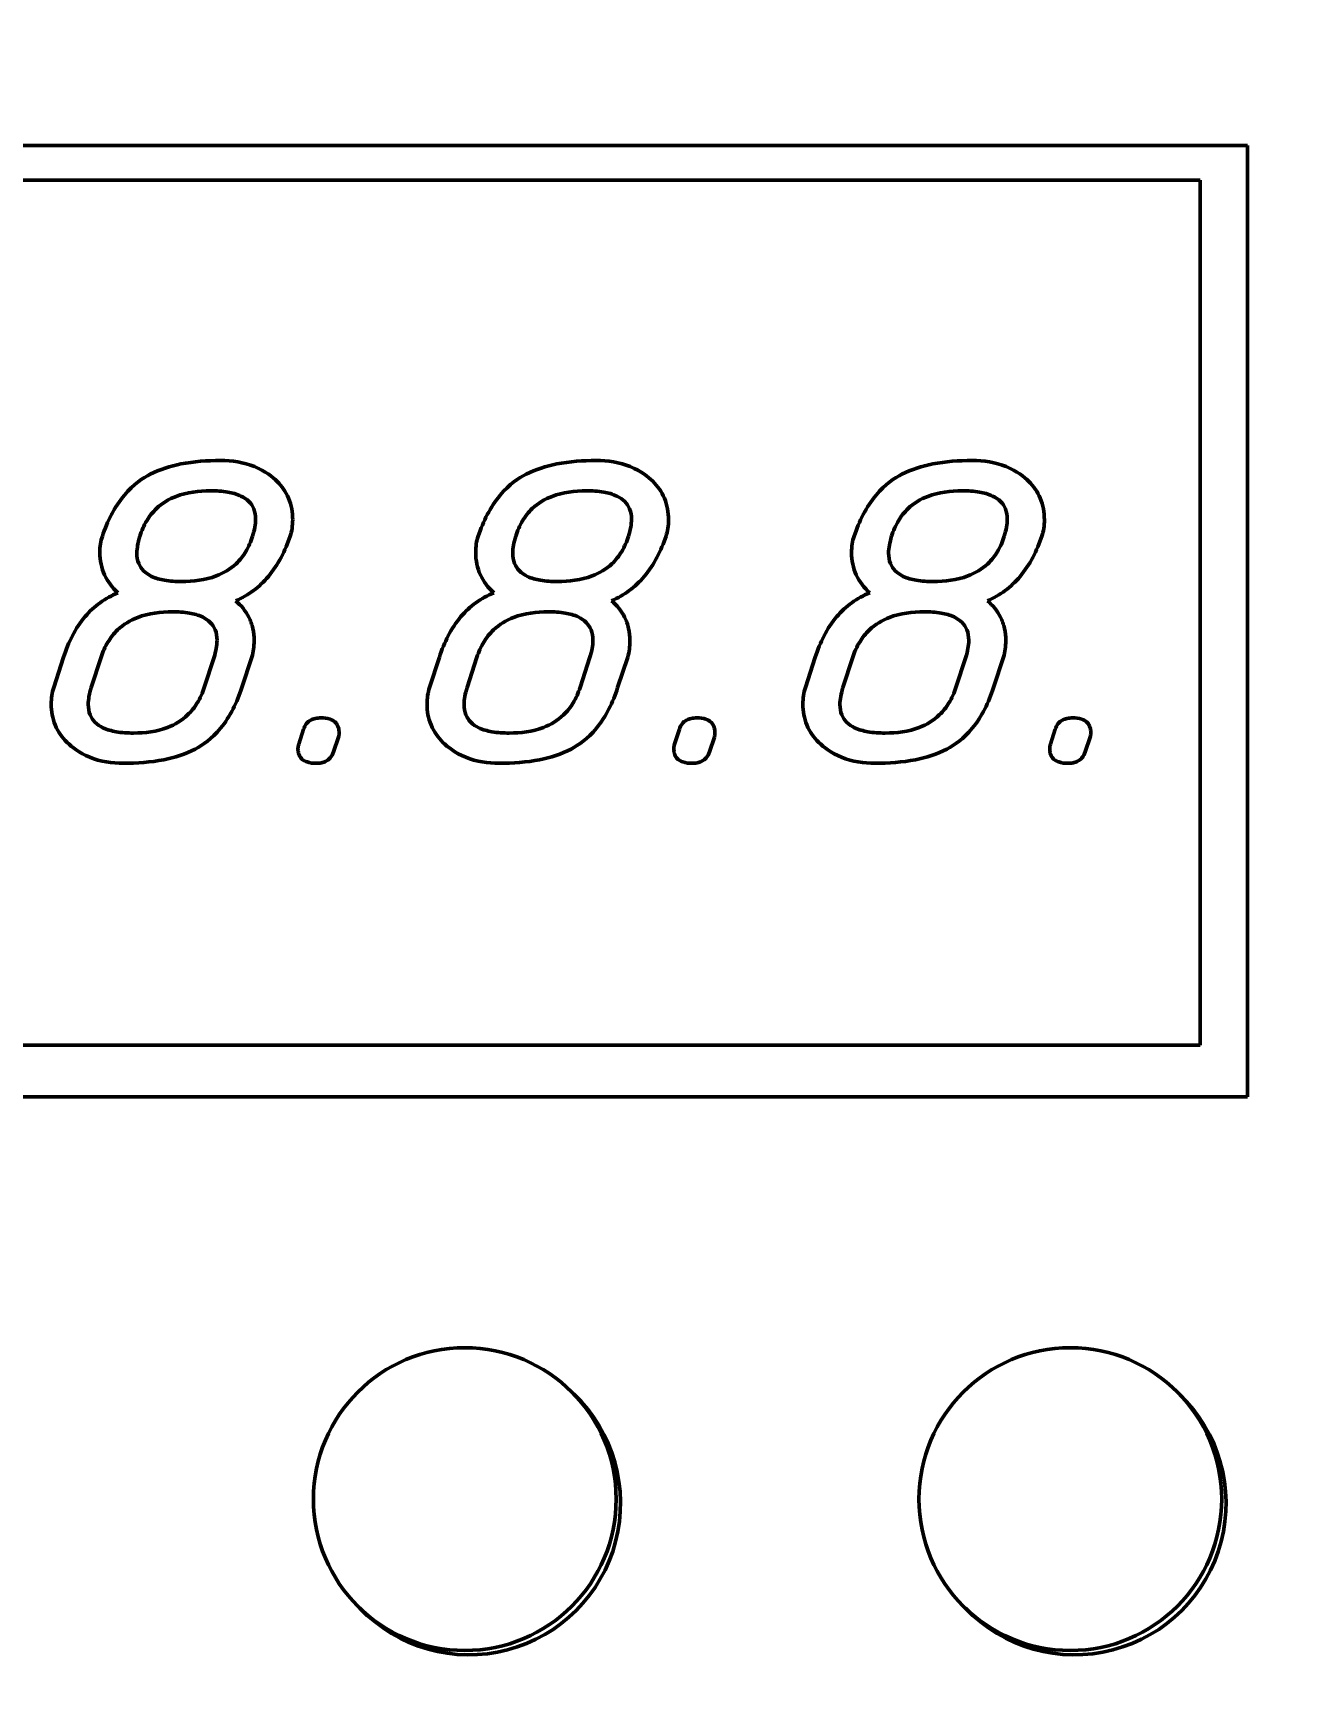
# Model space of a CAD drawing. Header units: millimetres. Extents: x 2121 to 4904, y 892 to 1933.
# Drawn here: x 2320.58 to 2349.66, y 1596.08 to 1634.34 of the extents above; entities that cross this region are included whole.
import ezdxf

# ---------------------------------------------------------------- set-up
doc = ezdxf.new("R2010")
doc.units = ezdxf.units.MM
doc.header["$LTSCALE"] = 1.8
doc.layers.add('외형선(ISO)', color=7, linetype='Continuous', lineweight=50)
doc.layers.add('치수(ISO)', color=7, linetype='Continuous', lineweight=25)
doc.styles.add('주 문자 (ISO)', font='')
doc.styles.add('주 텍스트 (ISO)', font='')
doc.styles.get('주 문자 (ISO)').set_extended_font_data('Tahoma')
doc.styles.get('주 텍스트 (ISO)').set_extended_font_data('Tahoma')
doc.dimstyles.new('기본값 (ISO)', dxfattribs={"dimscale": 1.8, "dimtxt": 3.5, "dimasz": 2.5, "dimexe": 3.175, "dimexo": 0, "dimgap": 0.762, "dimtad": 1, "dimrnd": 1e-08, "dimzin": 0, "dimtxsty": '주 텍스트 (ISO)', "dimcen": 0.09, "dimdle": 10, "dimclrd": 256, "dimclre": 256, "dimclrt": 256, "dimazin": 0, "dimtfac": 1.001486, "dimtmove": 0, "dimatfit": 3, "dimfxl": 1, "dimtolj": 1, "dimtzin": 0, "dimlwd": -1, "dimlwe": -1, "dimarcsym": 0})

# ---------------------------------------------------------------- blocks, each defined once
blk = doc.blocks.new('*D685')
at = {"layer": 'Defpoints', "color": 0}
for p in [(2296.96, 1640.945), (2404.327, 1640.945), (2379.76, 1292.845)]:
    blk.add_point(p, dxfattribs=at)
at = {"layer": '치수(ISO)', "color": 7}
for p, q in [((2296.96, 1640.945), (2410.042, 1640.945)), ((2404.327, 1297.345), (2404.327, 1636.445)), ((2379.76, 1292.845), (2410.042, 1292.845))]:
    blk.add_line(p, q, dxfattribs=at)
for points in [[(2405.077, 1636.445), (2403.577, 1636.445), (2404.327, 1640.945)], [(2403.577, 1297.345), (2405.077, 1297.345), (2404.327, 1292.845)]]:
    blk.add_solid(points, dxfattribs=at)
at = {"layer": '치수(ISO)', "insert": (2399.795, 1466.895), "char_height": 6.3, "attachment_point": 5, "rotation": 90, "style": '주 문자 (ISO)'}
blk.add_mtext('\\A1;174', dxfattribs=at)

msp = doc.modelspace()

# ---------------------------------------------------------------- linework, layer by layer
at = {"layer": '외형선(ISO)'}
for p, q in [((2298.66, 1631.745), (2348.66, 1631.745)), ((2348.66, 1631.745), (2348.66, 1609.745)), ((2299.56, 1630.945), (2347.56, 1630.945)), ((2347.56, 1630.945), (2347.56, 1610.945)), ((2321.282, 1619.914), (2321.054, 1619.209)), ((2321.923, 1619.209), (2322.15, 1619.914)), ((2324.761, 1619.914), (2324.534, 1619.209)), ((2325.402, 1619.209), (2325.636, 1619.914)), ((2329.972, 1619.914), (2329.745, 1619.209)), ((2330.613, 1619.209), (2330.84, 1619.914)), ((2333.452, 1619.914), (2333.224, 1619.209)), ((2334.093, 1619.209), (2334.326, 1619.914)), ((2338.662, 1619.914), (2338.435, 1619.209)), ((2339.303, 1619.209), (2339.531, 1619.914)), ((2342.142, 1619.914), (2341.914, 1619.209)), ((2342.783, 1619.209), (2343.016, 1619.914)), ((2326.83, 1618.247), (2326.72, 1617.903)), ((2335.521, 1618.247), (2335.41, 1617.903)), ((2344.211, 1618.247), (2344.1, 1617.903)), ((2327.524, 1617.722), (2327.641, 1618.066)), ((2336.214, 1617.722), (2336.331, 1618.066)), ((2344.904, 1617.722), (2345.021, 1618.066)), ((2347.56, 1610.945), (2299.56, 1610.945)), ((2348.66, 1609.745), (2298.66, 1609.745))]:
    msp.add_line(p, q, dxfattribs=at)
for centre in [(2330.56, 1600.445), (2344.56, 1600.445)]:
    msp.add_circle(centre, 3.5, dxfattribs=at)
for centre in [(2330.66, 1600.345), (2344.66, 1600.345)]:
    msp.add_arc(centre, 3.5, 223.8424, 46.1576, dxfattribs=at)
for points, knots in [([(2324.907, 1624.46), (2324.605, 1624.46), (2324.294, 1624.439), (2323.752, 1624.333), (2323.508, 1624.259), (2323.119, 1624.058), (2322.901, 1623.916), (2322.456, 1623.385), (2322.294, 1623.053), (2322.179, 1622.711)], [-0.2492526, -0.2492526, -0.2492526, -0.2492526, -0.1695753, -0.1695753, -0.1037794, -0.1037794, -0.0540017, -0.0540017, 0, 0, 0, 0]), ([(2326.58, 1623.09), (2326.58, 1623.263), (2326.551, 1623.431), (2326.422, 1623.739), (2326.33, 1623.869), (2326.114, 1624.082), (2325.947, 1624.218), (2325.446, 1624.421), (2325.177, 1624.46), (2324.907, 1624.46)], [-0.1759804, -0.1759804, -0.1759804, -0.1759804, -0.1269658, -0.1269658, -0.0809876, -0.0809876, -0.0404742, -0.0404742, 0, 0, 0, 0]), ([(2333.597, 1624.46), (2333.295, 1624.46), (2332.984, 1624.439), (2332.442, 1624.333), (2332.199, 1624.259), (2331.809, 1624.058), (2331.591, 1623.916), (2331.147, 1623.385), (2330.985, 1623.053), (2330.869, 1622.711)], [-0.2492526, -0.2492526, -0.2492526, -0.2492526, -0.1695753, -0.1695753, -0.1037794, -0.1037794, -0.0540017, -0.0540017, 0, 0, 0, 0]), ([(2335.27, 1623.09), (2335.27, 1623.263), (2335.241, 1623.431), (2335.112, 1623.739), (2335.021, 1623.869), (2334.804, 1624.082), (2334.637, 1624.218), (2334.136, 1624.421), (2333.867, 1624.46), (2333.597, 1624.46)], [-0.1759804, -0.1759804, -0.1759804, -0.1759804, -0.1269658, -0.1269658, -0.0809876, -0.0809876, -0.0404742, -0.0404742, 0, 0, 0, 0]), ([(2342.287, 1624.46), (2341.986, 1624.46), (2341.674, 1624.439), (2341.133, 1624.333), (2340.889, 1624.259), (2340.499, 1624.058), (2340.281, 1623.916), (2339.837, 1623.385), (2339.675, 1623.053), (2339.56, 1622.711)], [-0.2492526, -0.2492526, -0.2492526, -0.2492526, -0.1695753, -0.1695753, -0.1037794, -0.1037794, -0.0540017, -0.0540017, 0, 0, 0, 0]), ([(2343.96, 1623.09), (2343.96, 1623.263), (2343.932, 1623.431), (2343.802, 1623.739), (2343.711, 1623.869), (2343.494, 1624.082), (2343.327, 1624.218), (2342.826, 1624.421), (2342.557, 1624.46), (2342.287, 1624.46)], [-0.1759804, -0.1759804, -0.1759804, -0.1759804, -0.1269658, -0.1269658, -0.0809876, -0.0809876, -0.0404742, -0.0404742, 0, 0, 0, 0]), ([(2323.048, 1622.711), (2323.086, 1622.836), (2323.137, 1622.956), (2323.267, 1623.172), (2323.341, 1623.267), (2323.562, 1623.476), (2323.716, 1623.568), (2324.137, 1623.728), (2324.412, 1623.761), (2324.68, 1623.761)], [-0.1051104, -0.1051104, -0.1051104, -0.1051104, -0.0856042, -0.0856042, -0.0673949, -0.0673949, -0.040092, -0.040092, 0, 0, 0, 0]), ([(2324.68, 1623.761), (2324.812, 1623.761), (2324.95, 1623.753), (2325.183, 1623.712), (2325.289, 1623.684), (2325.452, 1623.607), (2325.515, 1623.565), (2325.616, 1623.463), (2325.654, 1623.407), (2325.711, 1623.267), (2325.723, 1623.185), (2325.723, 1623.102)], [-0.06957685, -0.06957685, -0.06957685, -0.06957685, -0.04972908, -0.04972908, -0.03398166, -0.03398166, -0.02271437, -0.02271437, -0.01241075, -0.01241075, 0, 0, 0, 0]), ([(2331.738, 1622.711), (2331.777, 1622.836), (2331.828, 1622.956), (2331.957, 1623.172), (2332.032, 1623.267), (2332.252, 1623.476), (2332.407, 1623.568), (2332.827, 1623.728), (2333.103, 1623.761), (2333.37, 1623.761)], [-0.1051104, -0.1051104, -0.1051104, -0.1051104, -0.0856042, -0.0856042, -0.0673949, -0.0673949, -0.040092, -0.040092, 0, 0, 0, 0]), ([(2333.37, 1623.761), (2333.502, 1623.761), (2333.64, 1623.753), (2333.874, 1623.712), (2333.979, 1623.684), (2334.142, 1623.607), (2334.205, 1623.565), (2334.306, 1623.463), (2334.344, 1623.407), (2334.401, 1623.267), (2334.413, 1623.185), (2334.413, 1623.102)], [-0.06957685, -0.06957685, -0.06957685, -0.06957685, -0.04972908, -0.04972908, -0.03398166, -0.03398166, -0.02271437, -0.02271437, -0.01241075, -0.01241075, 0, 0, 0, 0]), ([(2340.428, 1622.711), (2340.467, 1622.836), (2340.518, 1622.956), (2340.647, 1623.172), (2340.722, 1623.267), (2340.942, 1623.476), (2341.097, 1623.568), (2341.517, 1623.728), (2341.793, 1623.761), (2342.06, 1623.761)], [-0.1051104, -0.1051104, -0.1051104, -0.1051104, -0.0856042, -0.0856042, -0.0673949, -0.0673949, -0.040092, -0.040092, 0, 0, 0, 0]), ([(2342.06, 1623.761), (2342.192, 1623.761), (2342.33, 1623.753), (2342.564, 1623.712), (2342.669, 1623.684), (2342.832, 1623.607), (2342.895, 1623.565), (2342.997, 1623.463), (2343.034, 1623.407), (2343.091, 1623.267), (2343.103, 1623.185), (2343.103, 1623.102)], [-0.06957685, -0.06957685, -0.06957685, -0.06957685, -0.04972908, -0.04972908, -0.03398166, -0.03398166, -0.02271437, -0.02271437, -0.01241075, -0.01241075, 0, 0, 0, 0]), ([(2325.723, 1623.102), (2325.723, 1623.042), (2325.716, 1622.981), (2325.693, 1622.852), (2325.674, 1622.78), (2325.653, 1622.711)], [-0.01971232, -0.01971232, -0.01971232, -0.01971232, -0.0107891, -0.0107891, 0, 0, 0, 0]), ([(2326.521, 1622.711), (2326.542, 1622.77), (2326.556, 1622.83), (2326.575, 1622.957), (2326.58, 1623.024), (2326.58, 1623.09)], [-0.01925722, -0.01925722, -0.01925722, -0.01925722, -0.01001082, -0.01001082, 0, 0, 0, 0]), ([(2334.413, 1623.102), (2334.413, 1623.042), (2334.406, 1622.981), (2334.383, 1622.852), (2334.364, 1622.78), (2334.343, 1622.711)], [-0.01971232, -0.01971232, -0.01971232, -0.01971232, -0.0107891, -0.0107891, 0, 0, 0, 0]), ([(2335.212, 1622.711), (2335.232, 1622.77), (2335.246, 1622.83), (2335.266, 1622.957), (2335.27, 1623.024), (2335.27, 1623.09)], [-0.01925722, -0.01925722, -0.01925722, -0.01925722, -0.01001082, -0.01001082, 0, 0, 0, 0]), ([(2343.103, 1623.102), (2343.103, 1623.042), (2343.096, 1622.981), (2343.073, 1622.852), (2343.055, 1622.78), (2343.034, 1622.711)], [-0.01971232, -0.01971232, -0.01971232, -0.01971232, -0.0107891, -0.0107891, 0, 0, 0, 0]), ([(2343.902, 1622.711), (2343.922, 1622.77), (2343.936, 1622.83), (2343.956, 1622.957), (2343.96, 1623.024), (2343.96, 1623.09)], [-0.01925722, -0.01925722, -0.01925722, -0.01925722, -0.01001082, -0.01001082, 0, 0, 0, 0]), ([(2322.179, 1622.711), (2322.159, 1622.654), (2322.145, 1622.595), (2322.125, 1622.468), (2322.121, 1622.4), (2322.121, 1622.333)], [-0.01923036, -0.01923036, -0.01923036, -0.01923036, -0.01013747, -0.01013747, 0, 0, 0, 0]), ([(2322.978, 1622.321), (2322.978, 1622.381), (2322.985, 1622.442), (2323.008, 1622.571), (2323.027, 1622.643), (2323.048, 1622.711)], [-0.01971232, -0.01971232, -0.01971232, -0.01971232, -0.0107891, -0.0107891, 0, 0, 0, 0]), ([(2325.653, 1622.711), (2325.614, 1622.587), (2325.563, 1622.468), (2325.434, 1622.252), (2325.359, 1622.158), (2325.138, 1621.949), (2324.983, 1621.856), (2324.559, 1621.695), (2324.28, 1621.662), (2324.009, 1621.662)], [-0.105604, -0.105604, -0.105604, -0.105604, -0.0861489, -0.0861489, -0.0679576, -0.0679576, -0.0405215, -0.0405215, 0, 0, 0, 0]), ([(2325.262, 1621.219), (2325.408, 1621.281), (2325.544, 1621.358), (2325.799, 1621.548), (2325.914, 1621.657), (2326.247, 1622.051), (2326.407, 1622.375), (2326.521, 1622.711)], [-0.1009025, -0.1009025, -0.1009025, -0.1009025, -0.0772262, -0.0772262, -0.0533057, -0.0533057, 0, 0, 0, 0]), ([(2330.869, 1622.711), (2330.849, 1622.654), (2330.835, 1622.595), (2330.816, 1622.468), (2330.811, 1622.4), (2330.811, 1622.333)], [-0.01923036, -0.01923036, -0.01923036, -0.01923036, -0.01013747, -0.01013747, 0, 0, 0, 0]), ([(2331.668, 1622.321), (2331.668, 1622.381), (2331.675, 1622.442), (2331.698, 1622.571), (2331.717, 1622.643), (2331.738, 1622.711)], [-0.01971232, -0.01971232, -0.01971232, -0.01971232, -0.0107891, -0.0107891, 0, 0, 0, 0]), ([(2334.343, 1622.711), (2334.305, 1622.587), (2334.254, 1622.468), (2334.124, 1622.252), (2334.05, 1622.158), (2333.828, 1621.949), (2333.673, 1621.856), (2333.249, 1621.695), (2332.97, 1621.662), (2332.7, 1621.662)], [-0.105604, -0.105604, -0.105604, -0.105604, -0.0861489, -0.0861489, -0.0679576, -0.0679576, -0.0405215, -0.0405215, 0, 0, 0, 0]), ([(2333.953, 1621.219), (2334.098, 1621.281), (2334.235, 1621.358), (2334.49, 1621.548), (2334.605, 1621.657), (2334.937, 1622.051), (2335.098, 1622.375), (2335.212, 1622.711)], [-0.1009025, -0.1009025, -0.1009025, -0.1009025, -0.0772262, -0.0772262, -0.0533057, -0.0533057, 0, 0, 0, 0]), ([(2339.56, 1622.711), (2339.539, 1622.654), (2339.525, 1622.595), (2339.506, 1622.468), (2339.501, 1622.4), (2339.501, 1622.333)], [-0.01923036, -0.01923036, -0.01923036, -0.01923036, -0.01013747, -0.01013747, 0, 0, 0, 0]), ([(2340.358, 1622.321), (2340.358, 1622.381), (2340.365, 1622.442), (2340.388, 1622.571), (2340.407, 1622.643), (2340.428, 1622.711)], [-0.01971232, -0.01971232, -0.01971232, -0.01971232, -0.0107891, -0.0107891, 0, 0, 0, 0]), ([(2343.034, 1622.711), (2342.995, 1622.587), (2342.944, 1622.468), (2342.815, 1622.252), (2342.74, 1622.158), (2342.519, 1621.949), (2342.363, 1621.856), (2341.939, 1621.695), (2341.66, 1621.662), (2341.39, 1621.662)], [-0.105604, -0.105604, -0.105604, -0.105604, -0.0861489, -0.0861489, -0.0679576, -0.0679576, -0.0405215, -0.0405215, 0, 0, 0, 0]), ([(2342.643, 1621.219), (2342.788, 1621.281), (2342.925, 1621.358), (2343.18, 1621.548), (2343.295, 1621.657), (2343.627, 1622.051), (2343.788, 1622.375), (2343.902, 1622.711)], [-0.1009025, -0.1009025, -0.1009025, -0.1009025, -0.0772262, -0.0772262, -0.0533057, -0.0533057, 0, 0, 0, 0]), ([(2322.121, 1622.333), (2322.121, 1622.242), (2322.13, 1622.152), (2322.167, 1621.977), (2322.194, 1621.894), (2322.305, 1621.655), (2322.412, 1621.518), (2322.541, 1621.4)], [-0.05306697, -0.05306697, -0.05306697, -0.05306697, -0.03943906, -0.03943906, -0.02626191, -0.02626191, 0, 0, 0, 0]), ([(2324.009, 1621.662), (2323.88, 1621.662), (2323.744, 1621.67), (2323.515, 1621.71), (2323.411, 1621.738), (2323.249, 1621.814), (2323.186, 1621.855), (2323.085, 1621.957), (2323.047, 1622.014), (2322.99, 1622.155), (2322.978, 1622.238), (2322.978, 1622.321)], [-0.06908407, -0.06908407, -0.06908407, -0.06908407, -0.0495896, -0.0495896, -0.03407812, -0.03407812, -0.02283564, -0.02283564, -0.01249575, -0.01249575, 0, 0, 0, 0]), ([(2330.811, 1622.333), (2330.811, 1622.242), (2330.82, 1622.152), (2330.857, 1621.977), (2330.884, 1621.894), (2330.995, 1621.655), (2331.102, 1621.518), (2331.231, 1621.4)], [-0.05306697, -0.05306697, -0.05306697, -0.05306697, -0.03943906, -0.03943906, -0.02626191, -0.02626191, 0, 0, 0, 0]), ([(2332.7, 1621.662), (2332.57, 1621.662), (2332.435, 1621.67), (2332.205, 1621.71), (2332.101, 1621.738), (2331.94, 1621.814), (2331.877, 1621.855), (2331.775, 1621.957), (2331.738, 1622.014), (2331.68, 1622.155), (2331.668, 1622.238), (2331.668, 1622.321)], [-0.06908407, -0.06908407, -0.06908407, -0.06908407, -0.0495896, -0.0495896, -0.03407812, -0.03407812, -0.02283564, -0.02283564, -0.01249575, -0.01249575, 0, 0, 0, 0]), ([(2339.501, 1622.333), (2339.501, 1622.242), (2339.51, 1622.152), (2339.547, 1621.977), (2339.575, 1621.894), (2339.685, 1621.655), (2339.792, 1621.518), (2339.921, 1621.4)], [-0.05306697, -0.05306697, -0.05306697, -0.05306697, -0.03943906, -0.03943906, -0.02626191, -0.02626191, 0, 0, 0, 0]), ([(2341.39, 1621.662), (2341.26, 1621.662), (2341.125, 1621.67), (2340.895, 1621.71), (2340.791, 1621.738), (2340.63, 1621.814), (2340.567, 1621.855), (2340.465, 1621.957), (2340.428, 1622.014), (2340.371, 1622.155), (2340.358, 1622.238), (2340.358, 1622.321)], [-0.06908407, -0.06908407, -0.06908407, -0.06908407, -0.0495896, -0.0495896, -0.03407812, -0.03407812, -0.02283564, -0.02283564, -0.01249575, -0.01249575, 0, 0, 0, 0]), ([(2322.541, 1621.4), (2322.394, 1621.341), (2322.256, 1621.266), (2321.998, 1621.081), (2321.883, 1620.972), (2321.55, 1620.579), (2321.392, 1620.252), (2321.282, 1619.914)], [-0.100957, -0.100957, -0.100957, -0.100957, -0.0772493, -0.0772493, -0.0533747, -0.0533747, 0, 0, 0, 0]), ([(2331.231, 1621.4), (2331.084, 1621.341), (2330.946, 1621.266), (2330.689, 1621.081), (2330.573, 1620.972), (2330.24, 1620.579), (2330.082, 1620.252), (2329.972, 1619.914)], [-0.100957, -0.100957, -0.100957, -0.100957, -0.0772493, -0.0772493, -0.0533747, -0.0533747, 0, 0, 0, 0]), ([(2339.921, 1621.4), (2339.774, 1621.341), (2339.636, 1621.266), (2339.379, 1621.081), (2339.263, 1620.972), (2338.93, 1620.579), (2338.772, 1620.252), (2338.662, 1619.914)], [-0.100957, -0.100957, -0.100957, -0.100957, -0.0772493, -0.0772493, -0.0533747, -0.0533747, 0, 0, 0, 0]), ([(2322.15, 1619.914), (2322.19, 1620.036), (2322.242, 1620.154), (2322.372, 1620.367), (2322.446, 1620.461), (2322.668, 1620.672), (2322.825, 1620.766), (2323.251, 1620.929), (2323.529, 1620.963), (2323.8, 1620.963)], [-0.1057103, -0.1057103, -0.1057103, -0.1057103, -0.0864105, -0.0864105, -0.0683639, -0.0683639, -0.0405221, -0.0405221, 0, 0, 0, 0]), ([(2323.8, 1620.963), (2323.929, 1620.963), (2324.065, 1620.955), (2324.294, 1620.915), (2324.398, 1620.888), (2324.56, 1620.811), (2324.623, 1620.77), (2324.724, 1620.668), (2324.762, 1620.611), (2324.819, 1620.47), (2324.831, 1620.388), (2324.831, 1620.304)], [-0.06908407, -0.06908407, -0.06908407, -0.06908407, -0.0495896, -0.0495896, -0.03407812, -0.03407812, -0.02283564, -0.02283564, -0.01249575, -0.01249575, 0, 0, 0, 0]), ([(2325.688, 1620.293), (2325.688, 1620.389), (2325.678, 1620.485), (2325.637, 1620.67), (2325.606, 1620.756), (2325.491, 1620.986), (2325.387, 1621.112), (2325.262, 1621.219)], [-0.05306065, -0.05306065, -0.05306065, -0.05306065, -0.03856375, -0.03856375, -0.02470731, -0.02470731, 0, 0, 0, 0]), ([(2330.84, 1619.914), (2330.88, 1620.036), (2330.933, 1620.154), (2331.062, 1620.367), (2331.136, 1620.461), (2331.358, 1620.672), (2331.515, 1620.766), (2331.942, 1620.929), (2332.22, 1620.963), (2332.49, 1620.963)], [-0.1057103, -0.1057103, -0.1057103, -0.1057103, -0.0864105, -0.0864105, -0.0683639, -0.0683639, -0.0405221, -0.0405221, 0, 0, 0, 0]), ([(2332.49, 1620.963), (2332.62, 1620.963), (2332.755, 1620.955), (2332.985, 1620.915), (2333.089, 1620.888), (2333.25, 1620.811), (2333.313, 1620.77), (2333.414, 1620.668), (2333.452, 1620.611), (2333.509, 1620.47), (2333.521, 1620.388), (2333.521, 1620.304)], [-0.06908407, -0.06908407, -0.06908407, -0.06908407, -0.0495896, -0.0495896, -0.03407812, -0.03407812, -0.02283564, -0.02283564, -0.01249575, -0.01249575, 0, 0, 0, 0]), ([(2334.378, 1620.293), (2334.378, 1620.389), (2334.369, 1620.485), (2334.327, 1620.67), (2334.297, 1620.756), (2334.181, 1620.986), (2334.077, 1621.112), (2333.953, 1621.219)], [-0.05306065, -0.05306065, -0.05306065, -0.05306065, -0.03856375, -0.03856375, -0.02470731, -0.02470731, 0, 0, 0, 0]), ([(2339.531, 1619.914), (2339.571, 1620.036), (2339.623, 1620.154), (2339.752, 1620.367), (2339.827, 1620.461), (2340.049, 1620.672), (2340.206, 1620.766), (2340.632, 1620.929), (2340.91, 1620.963), (2341.18, 1620.963)], [-0.1057103, -0.1057103, -0.1057103, -0.1057103, -0.0864105, -0.0864105, -0.0683639, -0.0683639, -0.0405221, -0.0405221, 0, 0, 0, 0]), ([(2341.18, 1620.963), (2341.31, 1620.963), (2341.445, 1620.955), (2341.675, 1620.915), (2341.779, 1620.888), (2341.94, 1620.811), (2342.003, 1620.77), (2342.105, 1620.668), (2342.142, 1620.611), (2342.199, 1620.47), (2342.212, 1620.388), (2342.212, 1620.304)], [-0.06908407, -0.06908407, -0.06908407, -0.06908407, -0.0495896, -0.0495896, -0.03407812, -0.03407812, -0.02283564, -0.02283564, -0.01249575, -0.01249575, 0, 0, 0, 0]), ([(2343.068, 1620.293), (2343.068, 1620.389), (2343.059, 1620.485), (2343.017, 1620.67), (2342.987, 1620.756), (2342.872, 1620.986), (2342.768, 1621.112), (2342.643, 1621.219)], [-0.05306065, -0.05306065, -0.05306065, -0.05306065, -0.03856375, -0.03856375, -0.02470731, -0.02470731, 0, 0, 0, 0]), ([(2324.831, 1620.304), (2324.831, 1620.241), (2324.825, 1620.178), (2324.801, 1620.048), (2324.783, 1619.98), (2324.761, 1619.914)], [-0.01989755, -0.01989755, -0.01989755, -0.01989755, -0.01044879, -0.01044879, 0, 0, 0, 0]), ([(2325.636, 1619.914), (2325.653, 1619.973), (2325.666, 1620.034), (2325.684, 1620.161), (2325.688, 1620.227), (2325.688, 1620.293)], [-0.01920575, -0.01920575, -0.01920575, -0.01920575, -0.00986769, -0.00986769, 0, 0, 0, 0]), ([(2333.521, 1620.304), (2333.521, 1620.241), (2333.515, 1620.178), (2333.492, 1620.048), (2333.474, 1619.98), (2333.452, 1619.914)], [-0.01989755, -0.01989755, -0.01989755, -0.01989755, -0.01044879, -0.01044879, 0, 0, 0, 0]), ([(2334.326, 1619.914), (2334.344, 1619.973), (2334.357, 1620.034), (2334.374, 1620.161), (2334.378, 1620.227), (2334.378, 1620.293)], [-0.01920575, -0.01920575, -0.01920575, -0.01920575, -0.00986769, -0.00986769, 0, 0, 0, 0]), ([(2342.212, 1620.304), (2342.212, 1620.241), (2342.205, 1620.178), (2342.182, 1620.048), (2342.164, 1619.98), (2342.142, 1619.914)], [-0.01989755, -0.01989755, -0.01989755, -0.01989755, -0.01044879, -0.01044879, 0, 0, 0, 0]), ([(2343.016, 1619.914), (2343.034, 1619.973), (2343.047, 1620.034), (2343.064, 1620.161), (2343.068, 1620.227), (2343.068, 1620.293)], [-0.01920575, -0.01920575, -0.01920575, -0.01920575, -0.00986769, -0.00986769, 0, 0, 0, 0]), ([(2321.054, 1619.209), (2321.035, 1619.149), (2321.02, 1619.088), (2321.001, 1618.961), (2320.996, 1618.896), (2320.996, 1618.83)], [-0.01927353, -0.01927353, -0.01927353, -0.01927353, -0.00987909, -0.00987909, 0, 0, 0, 0]), ([(2321.853, 1618.818), (2321.853, 1618.881), (2321.859, 1618.944), (2321.883, 1619.075), (2321.901, 1619.142), (2321.923, 1619.209)], [-0.01989755, -0.01989755, -0.01989755, -0.01989755, -0.01044879, -0.01044879, 0, 0, 0, 0]), ([(2322.669, 1617.46), (2322.978, 1617.46), (2323.297, 1617.482), (2323.851, 1617.592), (2324.1, 1617.67), (2324.499, 1617.881), (2324.709, 1618.023), (2325.137, 1618.544), (2325.292, 1618.873), (2325.402, 1619.209)], [-0.2396282, -0.2396282, -0.2396282, -0.2396282, -0.1637242, -0.1637242, -0.1009864, -0.1009864, -0.0530192, -0.0530192, 0, 0, 0, 0]), ([(2324.534, 1619.209), (2324.494, 1619.086), (2324.442, 1618.967), (2324.312, 1618.754), (2324.238, 1618.66), (2324.016, 1618.449), (2323.86, 1618.355), (2323.438, 1618.193), (2323.163, 1618.159), (2322.896, 1618.159)], [-0.1052151, -0.1052151, -0.1052151, -0.1052151, -0.0858617, -0.0858617, -0.0677944, -0.0677944, -0.0400855, -0.0400855, 0, 0, 0, 0]), ([(2329.745, 1619.209), (2329.725, 1619.149), (2329.71, 1619.088), (2329.691, 1618.961), (2329.686, 1618.896), (2329.686, 1618.83)], [-0.01927353, -0.01927353, -0.01927353, -0.01927353, -0.00987909, -0.00987909, 0, 0, 0, 0]), ([(2330.543, 1618.818), (2330.543, 1618.881), (2330.549, 1618.944), (2330.573, 1619.075), (2330.591, 1619.142), (2330.613, 1619.209)], [-0.01989755, -0.01989755, -0.01989755, -0.01989755, -0.01044879, -0.01044879, 0, 0, 0, 0]), ([(2331.359, 1617.46), (2331.668, 1617.46), (2331.987, 1617.482), (2332.541, 1617.592), (2332.79, 1617.67), (2333.189, 1617.881), (2333.399, 1618.023), (2333.827, 1618.544), (2333.983, 1618.873), (2334.093, 1619.209)], [-0.2396282, -0.2396282, -0.2396282, -0.2396282, -0.1637242, -0.1637242, -0.1009864, -0.1009864, -0.0530192, -0.0530192, 0, 0, 0, 0]), ([(2333.224, 1619.209), (2333.184, 1619.086), (2333.132, 1618.967), (2333.002, 1618.754), (2332.928, 1618.66), (2332.707, 1618.449), (2332.551, 1618.355), (2332.128, 1618.193), (2331.854, 1618.159), (2331.586, 1618.159)], [-0.1052151, -0.1052151, -0.1052151, -0.1052151, -0.0858617, -0.0858617, -0.0677944, -0.0677944, -0.0400855, -0.0400855, 0, 0, 0, 0]), ([(2338.435, 1619.209), (2338.415, 1619.149), (2338.401, 1619.088), (2338.381, 1618.961), (2338.377, 1618.896), (2338.377, 1618.83)], [-0.01927353, -0.01927353, -0.01927353, -0.01927353, -0.00987909, -0.00987909, 0, 0, 0, 0]), ([(2339.233, 1618.818), (2339.233, 1618.881), (2339.24, 1618.944), (2339.263, 1619.075), (2339.281, 1619.142), (2339.303, 1619.209)], [-0.01989755, -0.01989755, -0.01989755, -0.01989755, -0.01044879, -0.01044879, 0, 0, 0, 0]), ([(2340.049, 1617.46), (2340.358, 1617.46), (2340.677, 1617.482), (2341.231, 1617.592), (2341.481, 1617.67), (2341.879, 1617.881), (2342.09, 1618.023), (2342.517, 1618.544), (2342.673, 1618.873), (2342.783, 1619.209)], [-0.2396282, -0.2396282, -0.2396282, -0.2396282, -0.1637242, -0.1637242, -0.1009864, -0.1009864, -0.0530192, -0.0530192, 0, 0, 0, 0]), ([(2341.914, 1619.209), (2341.874, 1619.086), (2341.822, 1618.967), (2341.692, 1618.754), (2341.618, 1618.66), (2341.397, 1618.449), (2341.241, 1618.355), (2340.819, 1618.193), (2340.544, 1618.159), (2340.277, 1618.159)], [-0.1052151, -0.1052151, -0.1052151, -0.1052151, -0.0858617, -0.0858617, -0.0677944, -0.0677944, -0.0400855, -0.0400855, 0, 0, 0, 0]), ([(2320.996, 1618.83), (2320.996, 1618.663), (2321.024, 1618.501), (2321.152, 1618.194), (2321.247, 1618.06), (2321.472, 1617.838), (2321.639, 1617.701), (2322.137, 1617.499), (2322.403, 1617.46), (2322.669, 1617.46)], [-0.1709096, -0.1709096, -0.1709096, -0.1709096, -0.125717, -0.125717, -0.0805637, -0.0805637, -0.0399393, -0.0399393, 0, 0, 0, 0]), ([(2322.896, 1618.159), (2322.764, 1618.159), (2322.626, 1618.167), (2322.393, 1618.208), (2322.287, 1618.236), (2322.124, 1618.313), (2322.061, 1618.355), (2321.96, 1618.457), (2321.922, 1618.513), (2321.865, 1618.653), (2321.853, 1618.735), (2321.853, 1618.818)], [-0.06957685, -0.06957685, -0.06957685, -0.06957685, -0.04972908, -0.04972908, -0.03398166, -0.03398166, -0.02271437, -0.02271437, -0.01241075, -0.01241075, 0, 0, 0, 0]), ([(2329.686, 1618.83), (2329.686, 1618.663), (2329.715, 1618.501), (2329.843, 1618.194), (2329.937, 1618.06), (2330.162, 1617.838), (2330.33, 1617.701), (2330.828, 1617.499), (2331.093, 1617.46), (2331.359, 1617.46)], [-0.1709096, -0.1709096, -0.1709096, -0.1709096, -0.125717, -0.125717, -0.0805637, -0.0805637, -0.0399393, -0.0399393, 0, 0, 0, 0]), ([(2331.586, 1618.159), (2331.454, 1618.159), (2331.316, 1618.167), (2331.083, 1618.208), (2330.977, 1618.236), (2330.814, 1618.313), (2330.751, 1618.355), (2330.65, 1618.457), (2330.612, 1618.513), (2330.555, 1618.653), (2330.543, 1618.735), (2330.543, 1618.818)], [-0.06957685, -0.06957685, -0.06957685, -0.06957685, -0.04972908, -0.04972908, -0.03398166, -0.03398166, -0.02271437, -0.02271437, -0.01241075, -0.01241075, 0, 0, 0, 0]), ([(2338.377, 1618.83), (2338.377, 1618.663), (2338.405, 1618.501), (2338.533, 1618.194), (2338.628, 1618.06), (2338.852, 1617.838), (2339.02, 1617.701), (2339.518, 1617.499), (2339.783, 1617.46), (2340.049, 1617.46)], [-0.1709096, -0.1709096, -0.1709096, -0.1709096, -0.125717, -0.125717, -0.0805637, -0.0805637, -0.0399393, -0.0399393, 0, 0, 0, 0]), ([(2340.277, 1618.159), (2340.145, 1618.159), (2340.007, 1618.167), (2339.773, 1618.208), (2339.667, 1618.236), (2339.505, 1618.313), (2339.441, 1618.355), (2339.34, 1618.457), (2339.303, 1618.513), (2339.246, 1618.653), (2339.233, 1618.735), (2339.233, 1618.818)], [-0.06957685, -0.06957685, -0.06957685, -0.06957685, -0.04972908, -0.04972908, -0.03398166, -0.03398166, -0.02271437, -0.02271437, -0.01241075, -0.01241075, 0, 0, 0, 0]), ([(2327.233, 1618.509), (2327.189, 1618.509), (2327.146, 1618.506), (2327.067, 1618.489), (2327.031, 1618.476), (2326.96, 1618.439), (2326.927, 1618.412), (2326.868, 1618.34), (2326.845, 1618.295), (2326.83, 1618.247)], [-0.02611737, -0.02611737, -0.02611737, -0.02611737, -0.01964564, -0.01964564, -0.01398276, -0.01398276, -0.0075646, -0.0075646, 0, 0, 0, 0]), ([(2327.652, 1618.165), (2327.652, 1618.196), (2327.65, 1618.227), (2327.638, 1618.284), (2327.629, 1618.31), (2327.602, 1618.367), (2327.58, 1618.394), (2327.522, 1618.446), (2327.484, 1618.465), (2327.377, 1618.502), (2327.302, 1618.509), (2327.233, 1618.509)], [-0.03089014, -0.03089014, -0.03089014, -0.03089014, -0.0262839, -0.0262839, -0.02217317, -0.02217317, -0.01685765, -0.01685765, -0.01049185, -0.01049185, 0, 0, 0, 0]), ([(2335.923, 1618.509), (2335.88, 1618.509), (2335.836, 1618.506), (2335.757, 1618.489), (2335.721, 1618.476), (2335.65, 1618.439), (2335.617, 1618.412), (2335.558, 1618.34), (2335.536, 1618.295), (2335.521, 1618.247)], [-0.02611737, -0.02611737, -0.02611737, -0.02611737, -0.01964564, -0.01964564, -0.01398276, -0.01398276, -0.0075646, -0.0075646, 0, 0, 0, 0]), ([(2336.342, 1618.165), (2336.342, 1618.196), (2336.34, 1618.227), (2336.328, 1618.284), (2336.32, 1618.31), (2336.292, 1618.367), (2336.271, 1618.394), (2336.212, 1618.446), (2336.174, 1618.465), (2336.067, 1618.502), (2335.993, 1618.509), (2335.923, 1618.509)], [-0.03089014, -0.03089014, -0.03089014, -0.03089014, -0.0262839, -0.0262839, -0.02217317, -0.02217317, -0.01685765, -0.01685765, -0.01049185, -0.01049185, 0, 0, 0, 0]), ([(2344.613, 1618.509), (2344.57, 1618.509), (2344.526, 1618.506), (2344.447, 1618.489), (2344.411, 1618.476), (2344.34, 1618.439), (2344.307, 1618.412), (2344.248, 1618.34), (2344.226, 1618.295), (2344.211, 1618.247)], [-0.02611737, -0.02611737, -0.02611737, -0.02611737, -0.01964564, -0.01964564, -0.01398276, -0.01398276, -0.0075646, -0.0075646, 0, 0, 0, 0]), ([(2345.033, 1618.165), (2345.033, 1618.196), (2345.03, 1618.227), (2345.018, 1618.284), (2345.01, 1618.31), (2344.982, 1618.367), (2344.961, 1618.394), (2344.902, 1618.446), (2344.864, 1618.465), (2344.758, 1618.502), (2344.683, 1618.509), (2344.613, 1618.509)], [-0.03089014, -0.03089014, -0.03089014, -0.03089014, -0.0262839, -0.0262839, -0.02217317, -0.02217317, -0.01685765, -0.01685765, -0.01049185, -0.01049185, 0, 0, 0, 0]), ([(2326.72, 1617.903), (2326.713, 1617.89), (2326.709, 1617.875), (2326.703, 1617.842), (2326.702, 1617.823), (2326.702, 1617.804)], [-0.004992203, -0.004992203, -0.004992203, -0.004992203, -0.002805938, -0.002805938, 0, 0, 0, 0]), ([(2327.641, 1618.066), (2327.645, 1618.08), (2327.648, 1618.095), (2327.651, 1618.127), (2327.652, 1618.147), (2327.652, 1618.165)], [-0.004892519, -0.004892519, -0.004892519, -0.004892519, -0.002791626, -0.002791626, 0, 0, 0, 0]), ([(2335.41, 1617.903), (2335.403, 1617.89), (2335.399, 1617.875), (2335.394, 1617.842), (2335.392, 1617.823), (2335.392, 1617.804)], [-0.004992203, -0.004992203, -0.004992203, -0.004992203, -0.002805938, -0.002805938, 0, 0, 0, 0]), ([(2336.331, 1618.066), (2336.335, 1618.08), (2336.338, 1618.095), (2336.342, 1618.127), (2336.342, 1618.147), (2336.342, 1618.165)], [-0.004892519, -0.004892519, -0.004892519, -0.004892519, -0.002791626, -0.002791626, 0, 0, 0, 0]), ([(2344.1, 1617.903), (2344.094, 1617.89), (2344.09, 1617.875), (2344.084, 1617.842), (2344.083, 1617.823), (2344.083, 1617.804)], [-0.004992203, -0.004992203, -0.004992203, -0.004992203, -0.002805938, -0.002805938, 0, 0, 0, 0]), ([(2345.021, 1618.066), (2345.025, 1618.08), (2345.028, 1618.095), (2345.032, 1618.127), (2345.033, 1618.147), (2345.033, 1618.165)], [-0.004892519, -0.004892519, -0.004892519, -0.004892519, -0.002791626, -0.002791626, 0, 0, 0, 0]), ([(2326.702, 1617.804), (2326.702, 1617.773), (2326.705, 1617.742), (2326.716, 1617.685), (2326.725, 1617.659), (2326.753, 1617.602), (2326.774, 1617.575), (2326.833, 1617.523), (2326.871, 1617.504), (2326.977, 1617.467), (2327.052, 1617.46), (2327.122, 1617.46)], [-0.03089014, -0.03089014, -0.03089014, -0.03089014, -0.0262839, -0.0262839, -0.02217317, -0.02217317, -0.01685765, -0.01685765, -0.01049185, -0.01049185, 0, 0, 0, 0]), ([(2327.122, 1617.46), (2327.163, 1617.46), (2327.204, 1617.463), (2327.28, 1617.479), (2327.315, 1617.49), (2327.387, 1617.527), (2327.421, 1617.553), (2327.484, 1617.626), (2327.507, 1617.673), (2327.524, 1617.722)], [-0.02605506, -0.02605506, -0.02605506, -0.02605506, -0.01989248, -0.01989248, -0.01444439, -0.01444439, -0.0078256, -0.0078256, 0, 0, 0, 0]), ([(2335.392, 1617.804), (2335.392, 1617.773), (2335.395, 1617.742), (2335.407, 1617.685), (2335.415, 1617.659), (2335.443, 1617.602), (2335.464, 1617.575), (2335.523, 1617.523), (2335.561, 1617.504), (2335.667, 1617.467), (2335.742, 1617.46), (2335.812, 1617.46)], [-0.03089014, -0.03089014, -0.03089014, -0.03089014, -0.0262839, -0.0262839, -0.02217317, -0.02217317, -0.01685765, -0.01685765, -0.01049185, -0.01049185, 0, 0, 0, 0]), ([(2335.812, 1617.46), (2335.853, 1617.46), (2335.895, 1617.463), (2335.97, 1617.479), (2336.005, 1617.49), (2336.077, 1617.527), (2336.111, 1617.553), (2336.174, 1617.626), (2336.198, 1617.673), (2336.214, 1617.722)], [-0.02605506, -0.02605506, -0.02605506, -0.02605506, -0.01989248, -0.01989248, -0.01444439, -0.01444439, -0.0078256, -0.0078256, 0, 0, 0, 0]), ([(2344.083, 1617.804), (2344.083, 1617.773), (2344.085, 1617.742), (2344.097, 1617.685), (2344.105, 1617.659), (2344.133, 1617.602), (2344.154, 1617.575), (2344.213, 1617.523), (2344.251, 1617.504), (2344.358, 1617.467), (2344.432, 1617.46), (2344.502, 1617.46)], [-0.03089014, -0.03089014, -0.03089014, -0.03089014, -0.0262839, -0.0262839, -0.02217317, -0.02217317, -0.01685765, -0.01685765, -0.01049185, -0.01049185, 0, 0, 0, 0]), ([(2344.502, 1617.46), (2344.543, 1617.46), (2344.585, 1617.463), (2344.661, 1617.479), (2344.695, 1617.49), (2344.767, 1617.527), (2344.801, 1617.553), (2344.864, 1617.626), (2344.888, 1617.673), (2344.904, 1617.722)], [-0.02605506, -0.02605506, -0.02605506, -0.02605506, -0.01989248, -0.01989248, -0.01444439, -0.01444439, -0.0078256, -0.0078256, 0, 0, 0, 0])]:
    msp.add_open_spline(points, degree=3, knots=knots, dxfattribs=at)

# ---------------------------------------------------------------- dimensions: what is measured, and where the dimension line sits
at = {"layer": '치수(ISO)'}
dim = msp.add_linear_dim(base=(2404.327, 1640.945), p1=(2379.76, 1292.845), p2=(2296.96, 1640.945), angle=90, text='174', dimstyle='기본값 (ISO)', override={"dimdec": 1, "dimlfac": 0.5, "dimzin": 8, "dimdsep": 46, "dimtxsty": '주 문자 (ISO)', "dimclrd": 7, "dimclre": 7, "dimclrt": 256, "dimtofl": 0, "dimatfit": 1}, dxfattribs=at)
dim.commit()
dim.dimension.update_dxf_attribs({"geometry": '*D685', "text_midpoint": (2399.795, 1466.895)})

doc.saveas('drawing.dxf')
